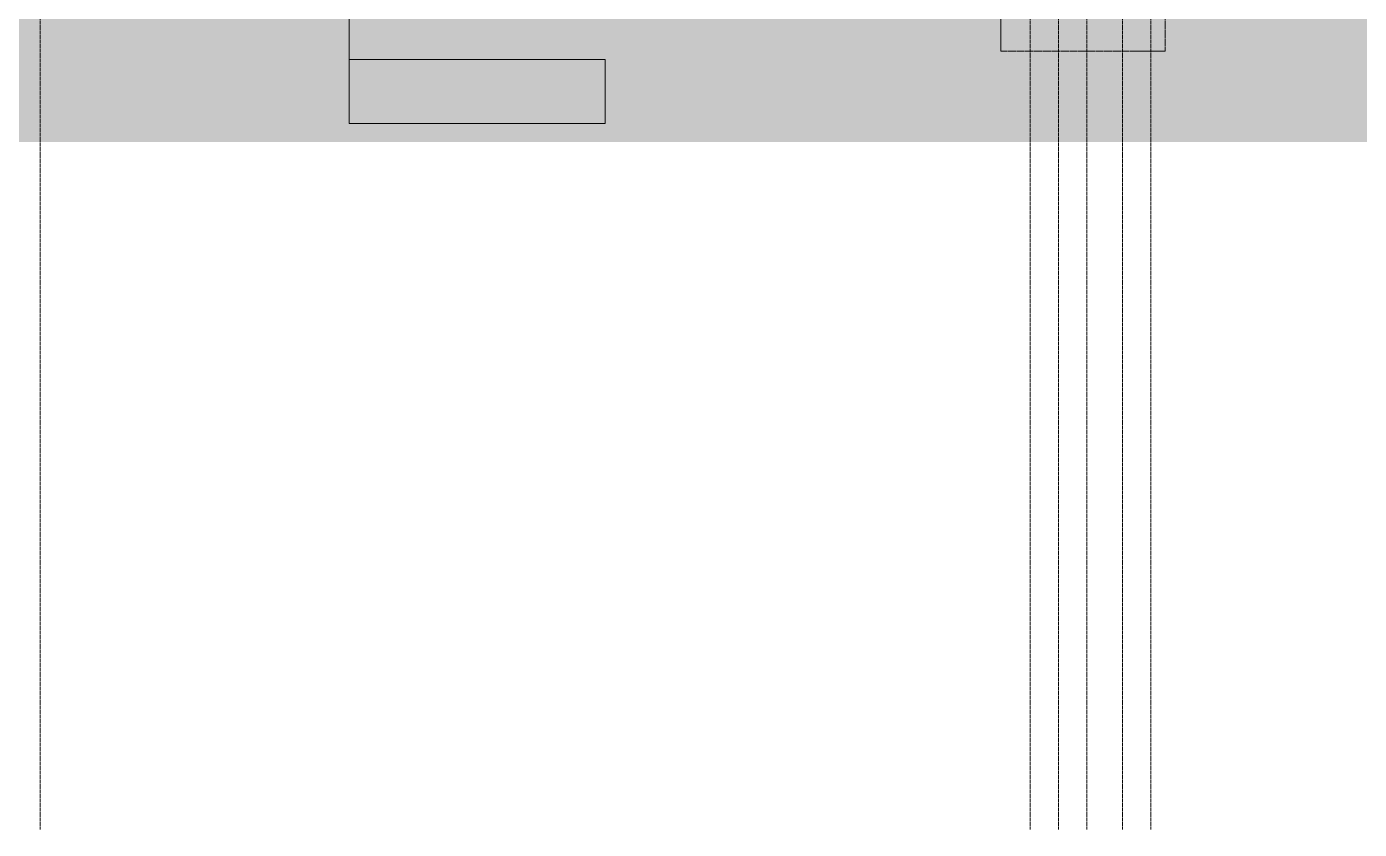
# Model space of a CAD drawing. Header units: inches. Extents: x 21386 to 98546, y -290 to 853.
# Drawn here: x 38657.1 to 39032, y -273.2 to -47.4 of the extents above; entities that cross this region are included whole.
import ezdxf

# ---------------------------------------------------------------- set-up
doc = ezdxf.new("R2010")
doc.units = ezdxf.units.IN
doc.header["$MEASUREMENT"] = 0
doc.linetypes.add('Dash Dot 3_16_', pattern=[0.3125, 0.1875, -0.0625, 0, -0.0625])
doc.linetypes.add('Grid Line 1_2_', pattern=[0.875, 0.5, -0.125, 0.125, -0.125])
for name, color, linetype, lineweight in [('A-ANNO-SYMB', 150, 'Continuous', 9), ('C-TOPO', 7, 'Continuous', 13), ('G-ANNO-SYMB', 111, 'Continuous', 9), ('S-GRID', 1, 'Continuous', 9)]:
    doc.layers.add(name, color=color, linetype=linetype, lineweight=lineweight)

# ---------------------------------------------------------------- blocks, each defined once
blk = doc.blocks.new('Section - 3_32_ x 3_8_-18514-Building Section - East_West looking South')
at = {"layer": 'G-ANNO-SYMB'}
blk.add_hatch(color=256, dxfattribs=at).paths.add_polyline_path([(-22946.16, -26.7), (-22874.16, -26.7), (-22874.16, -44.7), (-22946.16, -44.7)], flags=0)
for p, q in [((-22946.16, -26.7), (-22946.16, -44.7)), ((-22874.16, -26.7), (-22946.16, -26.7)), ((-22874.16, -44.7), (-22874.16, -26.7)), ((-22946.16, -44.7), (-22874.16, -44.7))]:
    blk.add_line(p, q, dxfattribs=at)

msp = doc.modelspace()

# ---------------------------------------------------------------- hatches: boundary and pattern name
at = {"layer": 'C-TOPO', "lineweight": 9}
h = msp.add_hatch(dxfattribs=at)
h.set_pattern_fill('FP_46', color=8, style=0, pattern_type=2)
h.set_pattern_definition([(0, (-87780.87, 98.42), (48, 48), [48, -48]), (0, (-87780.87, 116.42), (48, 48), [48, -48]), (0, (-87780.87, 134.42), (48, 48), [48, -48]), (90, (-87774.87, 140.42), (-48, 48), [48, -48]), (90, (-87756.87, 140.42), (-48, 48), [48, -48]), (90, (-87738.87, 140.42), (-48, 48), [48, -48])])
h.paths.add_polyline_path([(39594.05, -79.82), (39688.66, -79.82), (39688.66, -48), (39675.66, -48), (39675.66, -36), (39680.66, -36), (39680.66, -6), (35473.41, -6), (35473.41, -36), (35478.41, -36), (35478.41, -48), (35460.41, -48), (35460.41, -36), (35463.41, -36), (35463.41, 0), (35382.92, 0), (35382.92, -79.82), (39556.73, -79.82)], flags=0)

# ---------------------------------------------------------------- linework, layer by layer
at = {"layer": 'A-ANNO-SYMB', "linetype": 'Dash Dot 3_16_'}
for p, q in [((38931.16, 385.8), (38931.16, -54.26)), ((38977.45, -54.26), (38977.45, 385.8)), ((38931.16, -54.26), (38977.45, -54.26))]:
    msp.add_line(p, q, dxfattribs=at)
at = {"layer": 'G-ANNO-SYMB'}
msp.add_line((38747.84, 450.08), (38747.84, -56.62), dxfattribs=at)
at = {"layer": 'S-GRID', "linetype": 'Grid Line 1_2_'}
for p, q in [((38660.91, -273.16), (38660.91, 671.89)), ((38660.91, -273.16), (38660.91, 671.89)), ((38939.41, -273.16), (38939.41, 671.89)), ((38947.41, -273.16), (38947.41, 671.89)), ((38947.41, -273.16), (38947.41, 671.89)), ((38955.41, -273.16), (38955.41, 671.89)), ((38965.41, -273.16), (38965.41, 671.89)), ((38965.41, -273.16), (38965.41, 671.89)), ((38973.41, -273.16), (38973.41, 671.89))]:
    msp.add_line(p, q, dxfattribs=at)

# ---------------------------------------------------------------- block references
at = {"layer": 'G-ANNO-SYMB', "extrusion": (0, 0, -1)}
msp.add_blockref('Section - 3_32_ x 3_8_-18514-Building Section - East_West looking South', (-15873.69, -29.92), dxfattribs=at)

doc.saveas('drawing.dxf')
